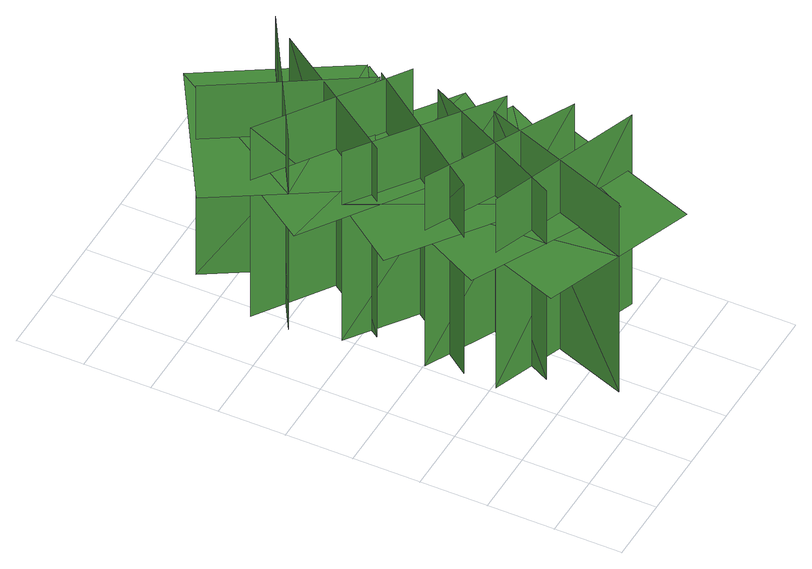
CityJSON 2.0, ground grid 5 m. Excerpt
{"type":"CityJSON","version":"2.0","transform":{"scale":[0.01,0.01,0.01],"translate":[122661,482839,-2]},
"CityObjects":{
"tree1":{"type":"SolitaryVegetationObject","geometry":[{"type":"MultiSurface","lod":"1","boundaries":[[[0,1,2]],[[0,2,3]],[[4,5,6]],[[4,6,7]],[[8,9,10]],[[8,10,11]],[[8,11,12]],[[8,12,13]]]}]},
"tree2":{"type":"SolitaryVegetationObject","geometry":[{"type":"MultiSurface","lod":"1","boundaries":[[[14,15,16]],[[14,16,17]],[[18,19,20]],[[18,20,21]],[[22,23,24]],[[22,24,25]],[[22,25,26]],[[22,26,27]]]}]},
"tree3":{"type":"SolitaryVegetationObject","geometry":[{"type":"MultiSurface","lod":"1","boundaries":[[[28,29,30]],[[28,30,31]],[[32,33,34]],[[32,34,35]],[[36,37,38]],[[36,38,39]],[[36,39,40]],[[36,40,41]]]}]},
"tree4":{"type":"SolitaryVegetationObject","geometry":[{"type":"MultiSurface","lod":"1","boundaries":[[[42,43,44]],[[42,44,45]],[[46,47,48]],[[46,48,49]],[[50,51,52]],[[50,52,53]],[[50,53,54]],[[50,54,55]]]}]},
"tree5":{"type":"SolitaryVegetationObject","geometry":[{"type":"MultiSurface","lod":"1","boundaries":[[[56,57,58]],[[56,58,59]],[[60,61,62]],[[60,62,63]],[[64,65,66]],[[64,66,67]],[[64,67,68]],[[64,68,69]]]}]}
},
"vertices":[
[547,976,59],[1690,559,59],[1690,559,1752],[547,976,1752],[885,239,59],[1302,1382,59],[1302,1382,1752],[885,239,1752],[885,239,1277],[1456,30,1277],[1874,1173,1277],[1302,1382,1277],[730,1591,1277],[313,448,1277],
[520,1491,63],[1607,944,63],[1607,944,1756],[520,1491,1756],[770,719,63],[1317,1807,63],[1317,1807,1756],[770,719,1756],[770,719,1282],[1314,446,1282],[1861,1533,1282],[1317,1807,1282],[774,2080,1282],[226,993,1282],
[1287,2211,65],[571,1227,65],[571,1227,1758],[1287,2211,1758],[486,2090,65],[1470,1374,65],[1470,1374,1758],[486,2090,1758],[486,2090,1284],[128,1597,1284],[1112,882,1284],[1470,1374,1284],[1828,1866,1284],[844,2582,1284],
[619,1901,67],[1307,2905,67],[1307,2905,1760],[619,1901,1760],[1417,2045,67],[413,2733,67],[413,2733,1760],[1417,2045,1760],[1417,2045,1286],[1761,2547,1286],[757,3235,1286],[413,2733,1286],[69,2231,1286],[1073,1543,1286],
[602,3236,76],[1237,2197,76],[1237,2197,1769],[602,3236,1769],[407,2448,76],[1446,3084,76],[1446,3084,1769],[407,2448,1769],[407,2448,1295],[725,1929,1295],[1763,2564,1295],[1446,3084,1295],[1128,3603,1295],[90,2968,1295]
]}
